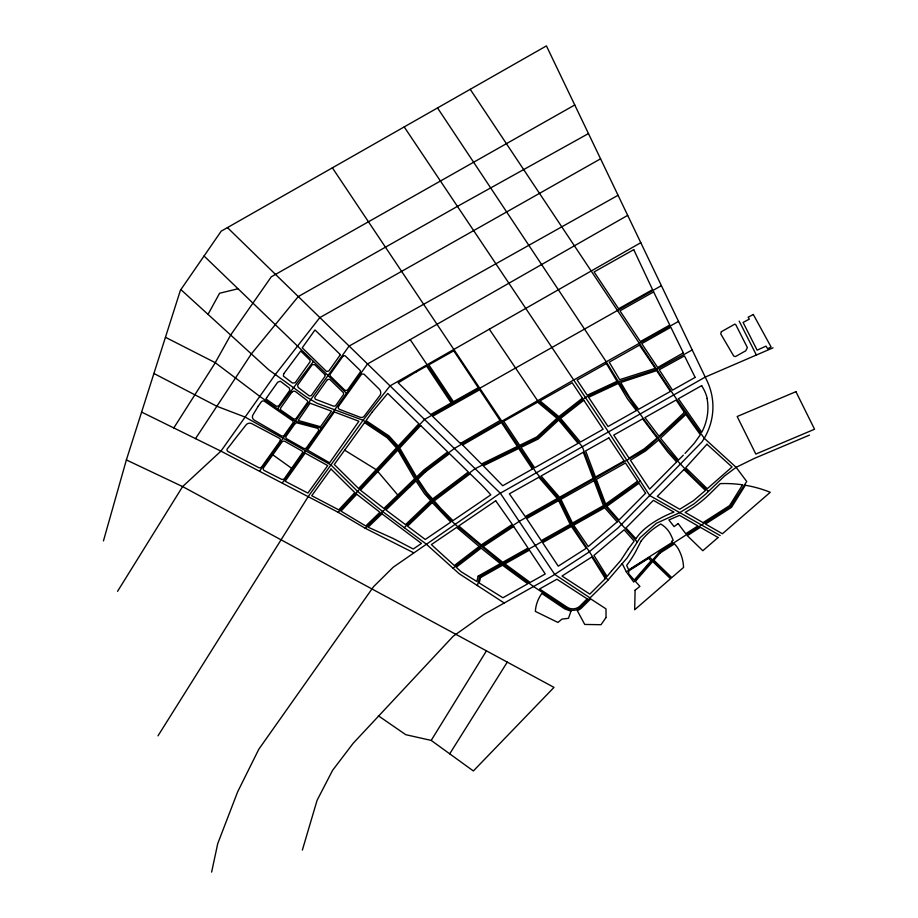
<?xml version="1.0" encoding="UTF-8"?>
<svg xmlns="http://www.w3.org/2000/svg" width="918" height="918" viewBox="0 0 918 918"><rect width="100%" height="100%" fill="white"/><g stroke="black" fill="none" stroke-linecap="round" stroke-linejoin="round"><path stroke-width="1.38" d="M211.622 872.1L217.727 843.642L237.647 791.844L258.773 749.295L373.649 586.568L393.156 567.267L499.323 493.769L705.231 377.091L773.025 347.842M477.406 585.581L479.598 576.848L605.157 506.002L640.294 481.043M103.447 540.92L126.374 459.929L180.433 290.237L221.192 231.164L546.428 45.9L706.906 380.58A71.914 65.798 -3.1 0 1 701.937 441.948L618.181 527.827L588.472 552.441L552.384 575.919L483.74 614.544L453.148 636.289L353.178 743.293L332.603 770.317L317.089 800.301L302.366 850.068M208.03 314.369L219.586 293.244L238.049 288.757M628.371 548.78L634.154 541.115L624.148 529.789L593.957 555.401L607.039 576.47L611.503 571.007M628.268 548.987L620.775 560.428L611.836 570.675M378.365 715.799L405.767 734.687L431.196 740.413L486.437 650.862M117.561 591.33L182.613 486.586L220.928 451.14L275.308 374.521L319.785 317.639L600.579 158.814M157.999 735.834L308.471 496.179L363.046 420.26L389.989 385.916L640.787 242.685M449.705 753.827L507.275 662.119M173.8 427.937L214.881 363.356L230.67 335.036L271.292 276.788L574.76 104.973M195.523 438.632L251.348 353.912L298.212 296.617L457.428 206.389L588.472 133.569M259.656 471.072L349.058 346.109L618.055 195.282M282.4 482.765L367.475 364.021L627.683 215.363M277.569 408.831L313.451 361.417M141.613 412.09L220.928 451.14L338.145 512.29L424.495 419.469L661.396 285.67M685.012 453.446L694.18 443.405L700.354 434.765L685.838 414.5L660.535 438.242L678.413 460.125L683.302 455.19M809.492 435.098L754.401 458.38L736.133 467.331L724.463 476.063L705.862 493.941L693.997 503.89L679.618 512.68L656.244 523.375L640.121 537.719L627.189 557.834L606.901 581.335L580.543 607.223A10.247 9.375 -3.1 0 1 567.094 608.749L533.519 586.533L502.972 564.088L455.11 524.373L444.243 513.678L426.4 493.723L416.485 479.104L398.148 447.858L387.97 436.784L363.138 420.295L316.825 403.174L306.279 396.92L268.618 369.69L180.88 289.595M338.145 512.29L365.261 528.298L425.883 469.821L454.594 448.294L573.704 379.995L678.528 321.403M404.241 527.655L432.389 500.78L475.111 468.685L537.397 437.829L558.787 418.126L585.42 397.494L619.007 381.532L656.806 369.357L692.218 349.953M686.285 412.79L645.17 449.831L519.198 521.39L481.261 546.451L453.01 568.185M470.223 89.31L673.709 394.958L704.267 438.276L736.133 467.331L746.724 481.502L730.579 506.243L659.17 552.292L633.718 582.058L626.328 571.834L649.565 557.203L671.207 578.053M701.719 385.606L678.402 398.733L701.754 432.275C707.239 422.05 709.224 409.944 707.055 398.527M321.541 428.144L295.344 421.27L259.794 396.392L215.26 362.679L165.447 337.285M126.374 459.929L182.613 486.586L554.002 687.387L473.367 770.959L431.196 740.413M365.261 528.298L413.593 552.739M153.914 373.477L216.855 406.272L245.106 417.082L330.928 464.944L357.343 491.199L382.473 511.395L426.009 543.904L459.184 573.739L504.246 603.011M720.171 535.55L649.68 495.536L608.473 431.919L404.207 126.913M344.64 450.164L376.151 469.66M589.826 597.756L554.702 574.404L500.321 493.207L227.446 227.607M272.818 454.812L291.626 468.283M708.466 491.428C666.904 454.869 634.533 408.992 606.247 361.807L437.53 107.934M204.048 256.007L346.511 393.283M637.31 542.102L605.157 506.002L582.31 446.745L558.787 418.126L537.478 400.523L489.328 329.183M377.849 471.565L397.792 495.031M410.197 339.626L452.987 403.3M332.373 167.833L536.33 472.804L559.383 498.91L571.857 524.878L607.911 580.165M739.185 321.116L756.363 355.025M622.22 563.583L626.328 571.834M701.604 385.675A47.92 43.846 -3.1 0 1 707.262 398.481M628.658 570.927L628.692 573.819L634.258 580.05L651.057 560.783L648.556 558.351L628.658 570.927M325.006 374.728L324.983 376.357L311.225 395.727L309.332 395.922L298.178 387.407L297.581 385.262L312.154 364.767L314.576 364.549L325.006 374.728M635.107 590.205L634.682 609.759L670.519 578.719L652.698 561.483L635.394 581.335L639.903 586.384L635.107 590.205M283.708 373.787L283.364 376.105L292.394 383.001L295.126 382.817L310.089 361.761L309.928 360.028L300.679 350.997L283.708 373.787M478.175 576.102L476.844 581.507L461.054 571.673L456.212 567.255L481.124 548.138L500.356 563.629L478.175 576.102M480.516 577.629L479.196 582.976L502.915 597.756L527.77 583.791L502.536 565.236L480.516 577.629M721.364 331.708L720.745 333.888L733.757 356.127L735.49 356.563L745.772 350.779L747.367 347.555L735.685 324.524L734.813 324.146L721.364 331.708M570.939 611.181L568.483 618.296L561.954 619.122L557.937 622.45L535.366 611.411A38.9 35.595 -3.1 0 1 541.838 593.464L564.777 608.909L570.939 611.181M338.501 406.433L338.191 407.971L339.167 409.244L360.177 417.265A3.316 3.029 -3.1 0 0 364.239 416.129L380.27 395.027A6.621 6.059 -3.1 0 0 379.604 389.473L364.021 374.165L361.646 374.016L338.501 406.433M258.165 406.261L253.116 414.626A4.418 4.039 -3.1 0 0 254.47 420.272L281.252 435.763A2.203 2.02 -3.1 0 0 284.27 435.121L292.739 423.209A2.203 2.02 -3.1 0 0 292.234 420.501L264.522 401.315A2.203 2.02 -3.1 0 0 261.332 401.832L258.165 406.261M640.971 541.253L635.864 551.282A114.406 104.675 -3.1 0 1 626.65 565.385L628.715 569.871L672.561 542.148L671.563 541.345L673.192 540.312A69.952 63.996 -3.1 0 0 669.819 532.991A27.288 24.97 -3.1 0 0 660.799 523.994A68.907 63.055 -3.1 0 0 640.971 541.253M266.645 397.701L265.887 398.94L276.479 406.284L278.705 405.917L289.881 390.184L289.285 388.039L280.323 381.2L277.729 382.175L266.645 397.701M742.57 484.819L729.546 505.646L703.05 522.629L685.184 512.382A118.892 108.783 -3.1 0 0 709.304 494.366L720.24 483.625A112.891 103.286 -3.1 0 1 742.57 484.819M745.336 485.255L731.543 507.31L705.472 524.029L722.42 533.748L770.259 492.3A112.891 103.286 -3.1 0 0 745.336 485.255M310.032 403.209L298.178 420.444L320.485 426.732L331.478 411.138L310.032 403.209M606.029 617.493L601.026 624.71L584.732 624.447L577.238 610.55A12.37 11.314 -3.1 0 0 581.243 608.267L590.687 598.915L605.995 608.864L606.029 617.493M302.492 452.723L284.454 478.553A3.121 2.857 -3.1 0 1 281.734 479.403L264.281 470.509A2.203 2.02 -3.1 0 1 263.592 467.687L281.964 442.051A2.203 2.02 -3.1 0 1 284.97 441.42L301.873 450.956A1.354 1.239 -3.1 0 1 302.492 452.723M334.359 411.964L307.507 450.095L329.619 462.798L358.904 421.259L334.359 411.964M291.786 392.307L280.839 407.707A2.203 2.02 -3.1 0 0 281.344 410.415L293.186 418.619A2.203 2.02 -3.1 0 0 296.376 418.092L307.209 402.841A2.203 2.02 -3.1 0 0 306.784 400.191L295.711 391.745A2.651 2.421 -3.1 0 0 291.786 392.307M340.383 354.692L328.724 371.101L326.487 371.423L302.263 347.796L315 329.952L340.383 354.692M280.036 441.088L261.653 466.929A2.203 2.02 -3.1 0 1 258.704 467.595L228.1 451.576A2.203 2.02 -3.1 0 1 227.469 448.581A112.868 103.264 -3.1 0 0 233.103 441.374L245.967 425.011A4.418 4.039 -3.1 0 1 251.98 423.749L279.347 438.265A2.203 2.02 -3.1 0 1 280.036 441.088M294.919 423.829L286.198 436.096A2.203 2.02 -3.1 0 0 286.875 438.919L303.571 448.282A2.203 2.02 -3.1 0 0 306.578 447.64L318.271 431.196A2.203 2.02 -3.1 0 0 317.054 428.167L297.398 422.98A2.203 2.02 -3.1 0 0 294.919 423.829M342.816 356.436L330.411 373.89A2.203 2.02 -3.1 0 0 330.641 376.369L344.434 389.817A2.203 2.02 -3.1 0 0 347.899 389.519L360.177 372.226A1.767 1.618 -3.1 0 0 359.994 370.241L345.581 356.195A1.767 1.618 -3.1 0 0 342.816 356.436M327.416 379.582L314.667 397.505L315.31 399.192L333.67 406.192L335.449 405.928L343.607 394.442L343.447 392.709L329.654 379.26L327.416 379.582M305.155 453.102L285.154 481.25L307.897 493.092L327.715 465.598L305.155 453.102M331.008 469.029L311.73 495.709L338.753 509.857L354.818 492.587L331.008 469.029M364.549 422.624L334.278 464.497L358.594 488.537L396.415 447.892L387.178 437.748L364.549 422.624M372.375 411.792L366.018 420.593L389.014 435.958L398.171 446.01L418.872 423.772L387.729 393.42L372.375 411.792M635.922 538.74L625.961 527.965L653.364 500.344L673.881 512.118C664.035 515.778 644.379 525.475 635.922 538.74M660.088 553.003L653.823 560.198L671.804 577.594L683.554 567.427A46.715 42.744 -3.1 0 0 679.745 551.729A28.148 25.761 -3.1 0 0 674.478 543.904L660.088 553.003M706.952 444.255L685.7 467.744L707.262 488.697L732.036 466.975L706.952 444.255M356.746 494.24L341.014 511.142L365.743 525.991L379.937 512.278L356.746 494.24M397.873 450.049L360.487 490.223L383.908 508.434L414.603 478.783L397.873 450.049M420.685 425.539L399.72 448.064L416.565 476.97L423.886 469.959L447.709 451.885L420.685 425.539M617.16 521.883L588.22 546.566L573.704 525.199L604.687 507.769L617.16 521.883M645.606 493.195L618.973 520.058L606.832 506.323L638.997 483.247L645.606 493.195M676.6 461.949L649.646 489.122L630.425 460.216L645.664 450.864L658.642 440.009L667.696 451.989L676.6 461.949M683.91 469.546L657.299 496.374L679.745 509.249L693.388 500.746L705.449 490.476L683.91 469.546M605.329 578.65L589.826 594.118L562 576.034L591.869 556.962L605.329 578.65M587.153 598.857L580.027 605.972A9.719 8.893 -3.1 0 1 567.152 607.211L539.577 588.966L556.928 579.212L587.153 598.857M381.968 513.828L368.129 527.196L393.042 538.418L413.272 549.01L421.454 543.433L381.968 513.828M409.841 486.896L385.939 509.983L405.504 524.648L430.668 500.597L424.529 493.758L416.015 480.986L409.841 486.896M425.711 471.714L417.919 479.173L426.698 492.335L432.63 498.944L468.341 472.013L449.533 453.653L425.711 471.714M432.263 502.571L407.546 526.186L425.264 539.463L450.807 522.09L432.263 502.571M657.104 437.989L644.229 448.822L629.06 458.151L613.74 435.109L642.634 418.849L657.104 437.989M684.38 412.411L658.998 436.211L644.906 417.575L676.13 400.007L684.38 412.411M556.928 418.275L536.663 437.014L519.68 445.299L503.718 421.282L537.65 402.199L556.928 418.275M558.706 420.065L538.246 438.976L521.057 447.364L534.643 467.801L578.111 443.337L558.706 420.065M718.094 537.5L702.821 550.72L687.295 535.687L700.354 527.311L718.094 537.5M582.425 398.16L558.878 416.611L540.014 400.868L572.189 382.76L582.425 398.16M583.814 400.248L560.657 418.39L580.394 442.063L603.115 429.28L583.814 400.248M479.162 546.485L454.33 565.534L431.38 544.592L456.59 527.425L479.162 546.485M678.127 523.558L674.099 526.611L668.889 519.978L679.515 515.354L697.921 525.922L685.769 533.714L678.127 523.558M470.154 473.78L434.203 500.884L440.915 508.538L452.953 520.621L490.797 494.871A213.469 195.316 -3.1 0 0 481.284 484.635L470.154 473.78M637.608 481.17L605.673 504.085L596.356 479.38L625.514 462.97L637.608 481.17M495.72 500.792L458.771 525.945L481.239 544.913L512.324 524.419L495.72 500.792M513.701 526.496L483.212 546.589L502.754 562.275L528.034 548.057L513.701 526.496M461.111 443.038L460.4 443.486L432.516 416.302L479.666 389.771L500.092 420.501L461.111 443.038M462.615 445.012L481.422 463.992L517.339 446.446L501.457 422.567L462.615 445.012M586.258 548.287L558.247 566.165L542.63 542.676L571.444 526.473L586.258 548.287M416.038 372.019L398.171 382.829L430.668 414.5L451.163 402.968L426.595 366.087L416.038 372.019M683.348 352.856L657.644 367.498L641.762 343.619L670.851 327.256L683.348 352.856M639.479 345.111L609.219 362.174L619.673 379.662L655.245 368.347L639.479 345.111M453.767 350.814L428.855 364.813L453.435 401.694L478.289 387.706L453.767 350.814M633.741 249.673L594.107 271.935L618.594 308.769L652.56 289.663L633.741 249.673M653.627 291.89L619.971 310.835L640.397 341.553L669.761 325.029L653.627 291.89M606.385 363.528L577.101 379.995L587.222 395.222L617.011 381.326L606.385 363.528M532.371 469.075L502.72 485.748L483.293 465.816L518.704 448.512L532.371 469.075M636.358 410.564L608.026 426.514L588.599 397.299L618.284 383.449L627.419 398.756L636.358 410.564M670.415 391.412L638.63 409.29L629.679 397.46L620.74 382.485L656.622 370.654L670.415 391.412M695.144 377.401L672.492 390.15L659.227 369.747L684.484 355.886L695.144 377.401M538.809 477.268L509.364 493.827L525.257 516.547L557.272 498.531L538.809 477.268M583.309 452.23L541.092 475.983L559.555 497.246L593.154 478.347L583.309 452.23M608.829 437.875L585.627 450.922L595.472 477.039L624.148 460.916L608.829 437.875M558.637 500.597L526.634 518.613L541.264 540.61L570.193 524.339L558.637 500.597M594.038 480.688L560.921 499.312L572.476 523.053L603.447 505.634L594.038 480.688M529.411 550.123L504.946 563.881L530.179 582.437L545.258 573.968L529.411 550.123M753.311 314.495L748.124 317.226L749.317 319.143L743.075 322.425L757.12 350.16L766.025 346.12L767.643 348.737L771.063 346.947L753.311 314.495M795.917 391.676L737.177 416.508L755.812 454.066L814.553 429.234L795.917 391.676"/></g></svg>
